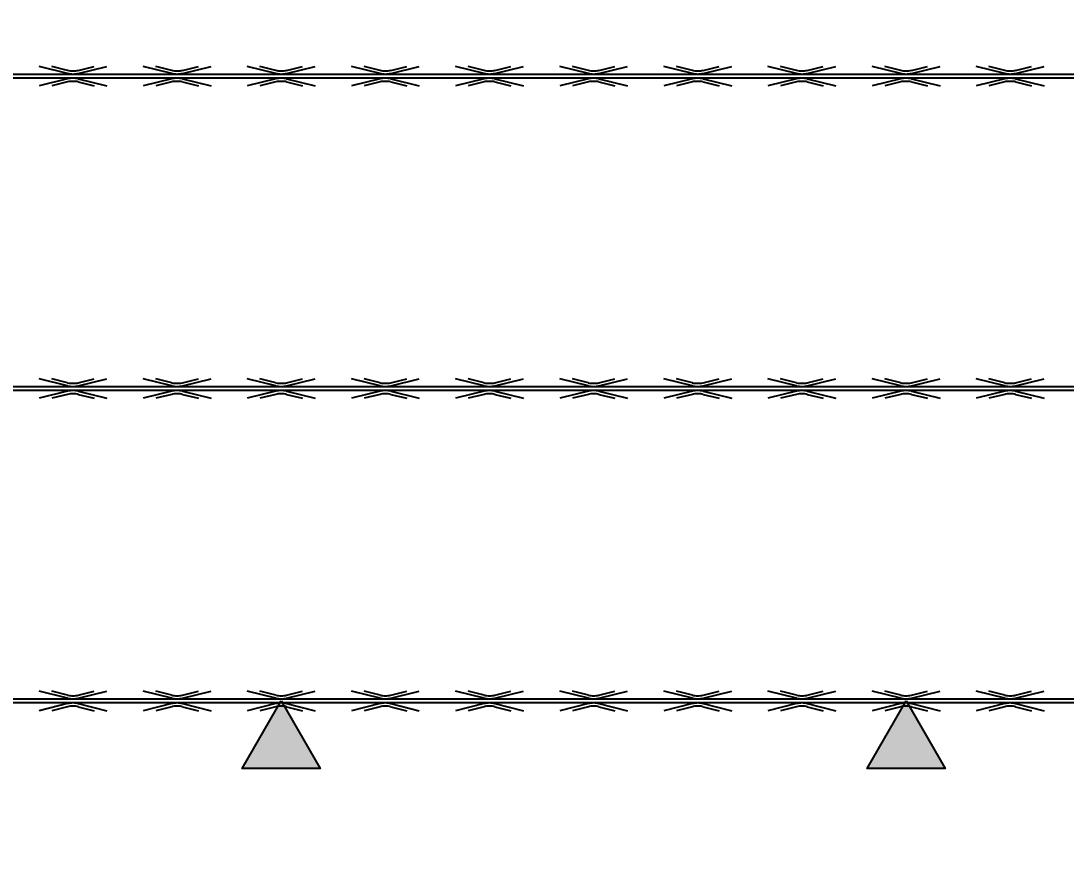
# Model space of a CAD drawing. Extents: x -524 to 129100, y -10500 to 1.
# Drawn here: x 4533 to 6540, y -3212 to -1606 of the extents above; entities that cross this region are included whole.
import ezdxf

# ---------------------------------------------------------------- set-up
doc = ezdxf.new("R2010")
doc.units = 0
doc.header["$LTSCALE"] = 250
doc.linetypes.add('BeePC_CENTER', pattern=[2, 1.25, -0.25, 0.25, -0.25])
doc.layers.get('0').update_dxf_attribs({"linetype": 'CONTINUOUS'})
doc.layers.get('Defpoints').update_dxf_attribs({"linetype": 'CONTINUOUS'})
doc.layers.add('BeePC-CCBZ', color=110, linetype='CONTINUOUS')
doc.layers.add('BeePC-GJ-Truss', color=185, linetype='CONTINUOUS')
doc.styles.add('BeePC_Dim', font='simfang.ttf', dxfattribs={"width": 0.7})
doc.dimstyles.new('BeePC_DIM_25_25', dxfattribs={"dimtxt": 75, "dimasz": 25, "dimexe": 25, "dimexo": 0, "dimgap": 25, "dimtad": 1, "dimdec": 0, "dimzin": 0, "dimdsep": 46, "dimtxsty": 'BeePC_Dim', "dimblk": 'ARCHTICK', "dimcen": 0, "dimdle": 25, "dimclrt": 7, "dimadec": 0, "dimazin": 0, "dimtfac": 1, "dimtdec": 0, "dimtix": 1, "dimtmove": 2, "dimatfit": 3, "dimfxl": 250, "dimfxlon": 1, "dimtfill": 1, "dimtolj": 1, "dimtzin": 0, "dimarcsym": 0})

# ---------------------------------------------------------------- blocks, each defined once
blk = doc.blocks.new('BeePC_HangPoint')
at = {"ltscale": 25}
h = blk.add_hatch(color=256, dxfattribs=at)
h.dxf.hatch_style = 1
h.paths.add_polyline_path([(0, 0), (-75, -129.9), (75, -129.9)])
blk.add_lwpolyline([(0, 0), (75, -129.9), (-75, -129.9)], close=True, dxfattribs=at)
blk = doc.blocks.new('_ArchTick')
at = {"color": 0, "linetype": 'ByBlock', "const_width": 0.5}
blk.add_lwpolyline([(-0.707, -0.707), (0.707, 0.707)], dxfattribs=at)
blk = doc.blocks.new('*D36')
at = {"layer": 'BeePC-CCBZ', "color": 0, "lineweight": -2, "transparency": 16777216}
for p, q in [((3832.6, -478.1), (3832.6, -253.1)), ((5032.6, -478.1), (5032.6, -253.1)), ((3807.6, -278.1), (5057.6, -278.1))]:
    blk.add_line(p, q, dxfattribs=at)
at = {"layer": 'Defpoints', "color": 0, "transparency": 16777216}
for p in [(5032.6, -278.1), (3832.6, -2912.1), (5032.6, -2912.1)]:
    blk.add_point(p, dxfattribs=at)
at = {"layer": 'BeePC-CCBZ', "color": 0, "lineweight": -2, "transparency": 16777216, "xscale": 25, "yscale": 25, "zscale": 25, "rotation": 180}
blk.add_blockref('_ArchTick', (3832.6, -278.1), dxfattribs=at)
at = {"layer": 'BeePC-CCBZ', "color": 0, "lineweight": -2, "transparency": 16777216, "xscale": 25, "yscale": 25, "zscale": 25}
blk.add_blockref('_ArchTick', (5032.6, -278.1), dxfattribs=at)
at = {"layer": 'BeePC-CCBZ', "color": 7, "linetype": 'BeePC_CENTER', "transparency": 16777216, "insert": (4432.6, -215.2), "char_height": 75, "attachment_point": 5, "style": 'BeePC_Dim', "bg_fill": 3, "box_fill_scale": 1.1, "bg_fill_color": 256, "bg_fill_true_color": 13158600, "bg_fill_transparency": 0}
blk.add_mtext('\\A1;1200', dxfattribs=at)
blk = doc.blocks.new('*D37')
at = {"layer": 'BeePC-CCBZ', "color": 0, "lineweight": -2, "transparency": 16777216}
for p, q in [((5032.6, -478.1), (5032.6, -253.1)), ((6232.6, -478.1), (6232.6, -253.1)), ((5007.6, -278.1), (6257.6, -278.1))]:
    blk.add_line(p, q, dxfattribs=at)
at = {"layer": 'Defpoints', "color": 0, "transparency": 16777216}
for p in [(6232.6, -278.1), (5032.6, -2912.1), (6232.6, -2912.1)]:
    blk.add_point(p, dxfattribs=at)
at = {"layer": 'BeePC-CCBZ', "color": 0, "lineweight": -2, "transparency": 16777216, "xscale": 25, "yscale": 25, "zscale": 25, "rotation": 180}
blk.add_blockref('_ArchTick', (5032.6, -278.1), dxfattribs=at)
at = {"layer": 'BeePC-CCBZ', "color": 0, "lineweight": -2, "transparency": 16777216, "xscale": 25, "yscale": 25, "zscale": 25}
blk.add_blockref('_ArchTick', (6232.6, -278.1), dxfattribs=at)
at = {"layer": 'BeePC-CCBZ', "color": 7, "linetype": 'BeePC_CENTER', "transparency": 16777216, "insert": (5632.6, -215.2), "char_height": 75, "attachment_point": 5, "style": 'BeePC_Dim', "bg_fill": 3, "box_fill_scale": 1.1, "bg_fill_color": 256, "bg_fill_true_color": 13158600, "bg_fill_transparency": 0}
blk.add_mtext('\\A1;1200', dxfattribs=at)
blk = doc.blocks.new('*D38')
at = {"layer": 'BeePC-CCBZ', "color": 0, "lineweight": -2, "transparency": 16777216}
for p, q in [((6232.6, -478.1), (6232.6, -253.1)), ((7792.8, -478.1), (7792.8, -253.1)), ((6207.6, -278.1), (7817.8, -278.1))]:
    blk.add_line(p, q, dxfattribs=at)
at = {"layer": 'Defpoints', "color": 0, "transparency": 16777216}
for p in [(7792.8, -278.1), (7792.8, -2012.1), (6232.6, -2912.1)]:
    blk.add_point(p, dxfattribs=at)
at = {"layer": 'BeePC-CCBZ', "color": 0, "lineweight": -2, "transparency": 16777216, "xscale": 25, "yscale": 25, "zscale": 25, "rotation": 180}
blk.add_blockref('_ArchTick', (6232.6, -278.1), dxfattribs=at)
at = {"layer": 'BeePC-CCBZ', "color": 0, "lineweight": -2, "transparency": 16777216, "xscale": 25, "yscale": 25, "zscale": 25}
blk.add_blockref('_ArchTick', (7792.8, -278.1), dxfattribs=at)
at = {"layer": 'BeePC-CCBZ', "color": 7, "linetype": 'BeePC_CENTER', "transparency": 16777216, "insert": (7012.7, -215.2), "char_height": 75, "attachment_point": 5, "style": 'BeePC_Dim', "bg_fill": 3, "box_fill_scale": 1.1, "bg_fill_color": 256, "bg_fill_true_color": 13158600, "bg_fill_transparency": 0}
blk.add_mtext('\\A1;1560', dxfattribs=at)
blk = doc.blocks.new('*D39')
at = {"layer": 'BeePC-CCBZ', "color": 0, "lineweight": -2, "transparency": 16777216}
for p, q in [((172.3, -3759.1), (172.3, -3984.1)), ((7792.8, -3759.1), (7792.8, -3984.1)), ((147.3, -3959.1), (7817.8, -3959.1))]:
    blk.add_line(p, q, dxfattribs=at)
at = {"layer": 'Defpoints', "color": 0, "transparency": 16777216}
for p in [(172.3, -2012.1), (7792.8, -2012.1), (7792.8, -3959.1)]:
    blk.add_point(p, dxfattribs=at)
at = {"layer": 'BeePC-CCBZ', "color": 0, "lineweight": -2, "transparency": 16777216, "xscale": 25, "yscale": 25, "zscale": 25, "rotation": 180}
blk.add_blockref('_ArchTick', (172.3, -3959.1), dxfattribs=at)
at = {"layer": 'BeePC-CCBZ', "color": 0, "lineweight": -2, "transparency": 16777216, "xscale": 25, "yscale": 25, "zscale": 25}
blk.add_blockref('_ArchTick', (7792.8, -3959.1), dxfattribs=at)
at = {"layer": 'BeePC-CCBZ', "color": 7, "linetype": 'BeePC_CENTER', "transparency": 16777216, "insert": (3982.6, -3896.2), "char_height": 75, "attachment_point": 5, "style": 'BeePC_Dim', "bg_fill": 3, "box_fill_scale": 1.1, "bg_fill_color": 256, "bg_fill_true_color": 13158600, "bg_fill_transparency": 0}
blk.add_mtext('\\A1;7621', dxfattribs=at)
blk = doc.blocks.new('*D44')
at = {"layer": 'BeePC-CCBZ', "color": 0, "lineweight": -2, "transparency": 16777216}
for p, q in [((8204.8, -1137.1), (8204.8, -3237.1)), ((8004.8, -1162.1), (8229.8, -1162.1)), ((8004.8, -3212.1), (8229.8, -3212.1))]:
    blk.add_line(p, q, dxfattribs=at)
at = {"layer": 'Defpoints', "color": 0, "transparency": 16777216}
for p in [(7982.3, -1162.1), (3982.6, -3212.1), (8204.8, -3212.1)]:
    blk.add_point(p, dxfattribs=at)
at = {"layer": 'BeePC-CCBZ', "color": 0, "lineweight": -2, "transparency": 16777216, "xscale": 25, "yscale": 25, "zscale": 25}
for p, rotation in [((8204.8, -1162.1), 90), ((8204.8, -3212.1), 270)]:
    blk.add_blockref('_ArchTick', p, dxfattribs=dict(at, rotation=rotation))
at = {"layer": 'BeePC-CCBZ', "color": 7, "linetype": 'BeePC_CENTER', "transparency": 16777216, "insert": (8141.9, -2187.1), "char_height": 75, "attachment_point": 5, "rotation": 90, "style": 'BeePC_Dim', "bg_fill": 3, "box_fill_scale": 1.1, "bg_fill_color": 256, "bg_fill_true_color": 13158600, "bg_fill_transparency": 0}
blk.add_mtext('\\A1;2050', dxfattribs=at)
blk = doc.blocks.new('*D46')
at = {"layer": 'BeePC-CCBZ', "color": 0, "lineweight": -2, "transparency": 16777216}
for p, q in [((8326.8, -1087.1), (8326.8, -2937.1)), ((8126.8, -1112.1), (8351.8, -1112.1)), ((8126.8, -2912.1), (8351.8, -2912.1))]:
    blk.add_line(p, q, dxfattribs=at)
at = {"layer": 'Defpoints', "color": 0, "transparency": 16777216}
for p in [(1632.6, -1112.1), (1632.6, -2912.1), (8326.8, -2912.1)]:
    blk.add_point(p, dxfattribs=at)
at = {"layer": 'BeePC-CCBZ', "color": 0, "lineweight": -2, "transparency": 16777216, "xscale": 25, "yscale": 25, "zscale": 25}
for p, rotation in [((8326.8, -1112.1), 90), ((8326.8, -2912.1), 270)]:
    blk.add_blockref('_ArchTick', p, dxfattribs=dict(at, rotation=rotation))
at = {"layer": 'BeePC-CCBZ', "color": 7, "linetype": 'BeePC_CENTER', "transparency": 16777216, "insert": (8263.9, -2012.1), "char_height": 75, "attachment_point": 5, "rotation": 90, "style": 'BeePC_Dim', "bg_fill": 3, "box_fill_scale": 1.1, "bg_fill_color": 256, "bg_fill_true_color": 13158600, "bg_fill_transparency": 0}
blk.add_mtext('\\A1;1800', dxfattribs=at)
blk = doc.blocks.new('*D47')
at = {"layer": 'BeePC-CCBZ', "color": 0, "lineweight": -2, "transparency": 16777216}
for p, q in [((8326.8, -2887.1), (8326.8, -3237.1)), ((8126.8, -2912.1), (8351.8, -2912.1)), ((8126.8, -3212.1), (8351.8, -3212.1))]:
    blk.add_line(p, q, dxfattribs=at)
at = {"layer": 'Defpoints', "color": 0, "transparency": 16777216}
for p in [(1632.6, -2912.1), (3982.6, -3212.1), (8326.8, -3212.1)]:
    blk.add_point(p, dxfattribs=at)
at = {"layer": 'BeePC-CCBZ', "color": 0, "lineweight": -2, "transparency": 16777216, "xscale": 25, "yscale": 25, "zscale": 25}
for p, rotation in [((8326.8, -2912.1), 90), ((8326.8, -3212.1), 270)]:
    blk.add_blockref('_ArchTick', p, dxfattribs=dict(at, rotation=rotation))
at = {"layer": 'BeePC-CCBZ', "color": 7, "linetype": 'BeePC_CENTER', "transparency": 16777216, "insert": (8263.9, -3062.1), "char_height": 75, "attachment_point": 5, "rotation": 90, "style": 'BeePC_Dim', "bg_fill": 3, "box_fill_scale": 1.1, "bg_fill_color": 256, "bg_fill_true_color": 13158600, "bg_fill_transparency": 0}
blk.add_mtext('\\A1;300', dxfattribs=at)

msp = doc.modelspace()

# ---------------------------------------------------------------- linework, layer by layer
at = {"layer": 'BeePC-GJ-Truss'}
for points in [[(232.6, -1708.1), (7732.6, -1708.1), (7732.6, -1716.1), (232.6, -1716.1), (232.6, -1708.1), (236, -1708), (239.2, -1707.6), (242.8, -1707), (297.8, -1693.4)], [(4622.4, -1707), (4567.4, -1693.4)], [(4622.4, -1701), (4591.7, -1693.4)], [(4642.8, -1707), (4697.8, -1693.4)], [(4642.8, -1701), (4673.5, -1693.4)], [(4822.4, -1707), (4767.4, -1693.4)], [(4822.4, -1701), (4791.7, -1693.4)], [(4842.8, -1707), (4897.8, -1693.4)], [(4842.8, -1701), (4873.5, -1693.4)], [(5022.4, -1707), (4967.4, -1693.4)], [(5022.4, -1701), (4991.7, -1693.4)], [(5042.8, -1707), (5097.8, -1693.4)], [(5042.8, -1701), (5073.5, -1693.4)], [(5222.4, -1707), (5167.4, -1693.4)], [(5222.4, -1701), (5191.7, -1693.4)], [(5242.8, -1707), (5297.8, -1693.4)], [(5242.8, -1701), (5273.5, -1693.4)], [(5422.4, -1707), (5367.4, -1693.4)], [(5422.4, -1701), (5391.7, -1693.4)], [(5442.8, -1707), (5497.8, -1693.4)], [(5442.8, -1701), (5473.5, -1693.4)], [(5622.4, -1707), (5567.4, -1693.4)], [(5622.4, -1701), (5591.7, -1693.4)], [(5642.8, -1707), (5697.8, -1693.4)], [(5642.8, -1701), (5673.5, -1693.4)], [(5822.4, -1707), (5767.4, -1693.4)], [(5822.4, -1701), (5791.7, -1693.4)], [(5842.8, -1707), (5897.8, -1693.4)], [(5842.8, -1701), (5873.5, -1693.4)], [(6022.4, -1707), (5967.4, -1693.4)], [(6022.4, -1701), (5991.7, -1693.4)], [(6042.8, -1707), (6097.8, -1693.4)], [(6042.8, -1701), (6073.5, -1693.4)], [(6222.4, -1707), (6167.4, -1693.4)], [(6222.4, -1701), (6191.7, -1693.4)], [(6242.8, -1707), (6297.8, -1693.4)], [(6242.8, -1701), (6273.5, -1693.4)], [(6422.4, -1707), (6367.4, -1693.4)], [(6422.4, -1701), (6391.7, -1693.4)], [(6442.8, -1707), (6497.8, -1693.4)], [(6442.8, -1701), (6473.5, -1693.4)], [(4622.4, -1717.3), (4567.4, -1730.9)], [(4622.4, -1723.3), (4591.7, -1730.9)], [(4642.8, -1717.3), (4697.8, -1730.9)], [(4642.8, -1723.3), (4673.5, -1730.9)], [(4822.4, -1717.3), (4767.4, -1730.9)], [(4822.4, -1723.3), (4791.7, -1730.9)], [(4842.8, -1717.3), (4897.8, -1730.9)], [(4842.8, -1723.3), (4873.5, -1730.9)], [(5022.4, -1717.3), (4967.4, -1730.9)], [(5022.4, -1723.3), (4991.7, -1730.9)], [(5042.8, -1717.3), (5097.8, -1730.9)], [(5042.8, -1723.3), (5073.5, -1730.9)], [(5222.4, -1717.3), (5167.4, -1730.9)], [(5222.4, -1723.3), (5191.7, -1730.9)], [(5242.8, -1717.3), (5297.8, -1730.9)], [(5242.8, -1723.3), (5273.5, -1730.9)], [(5422.4, -1717.3), (5367.4, -1730.9)], [(5422.4, -1723.3), (5391.7, -1730.9)], [(5442.8, -1717.3), (5497.8, -1730.9)], [(5442.8, -1723.3), (5473.5, -1730.9)], [(5622.4, -1717.3), (5567.4, -1730.9)], [(5622.4, -1723.3), (5591.7, -1730.9)], [(5642.8, -1717.3), (5697.8, -1730.9)], [(5642.8, -1723.3), (5673.5, -1730.9)], [(5822.4, -1717.3), (5767.4, -1730.9)], [(5822.4, -1723.3), (5791.7, -1730.9)], [(5842.8, -1717.3), (5897.8, -1730.9)], [(5842.8, -1723.3), (5873.5, -1730.9)], [(6022.4, -1717.3), (5967.4, -1730.9)], [(6022.4, -1723.3), (5991.7, -1730.9)], [(6042.8, -1717.3), (6097.8, -1730.9)], [(6042.8, -1723.3), (6073.5, -1730.9)], [(6222.4, -1717.3), (6167.4, -1730.9)], [(6222.4, -1723.3), (6191.7, -1730.9)], [(6242.8, -1717.3), (6297.8, -1730.9)], [(6242.8, -1723.3), (6273.5, -1730.9)], [(6422.4, -1717.3), (6367.4, -1730.9)], [(6422.4, -1723.3), (6391.7, -1730.9)], [(6442.8, -1717.3), (6497.8, -1730.9)], [(6442.8, -1723.3), (6473.5, -1730.9)], [(232.6, -2308.1), (7732.6, -2308.1), (7732.6, -2316.1), (232.6, -2316.1), (232.6, -2308.1), (236, -2308), (239.2, -2307.6), (242.8, -2307), (297.8, -2293.4)], [(4622.4, -2307), (4567.4, -2293.4)], [(4622.4, -2301), (4591.7, -2293.4)], [(4642.8, -2307), (4697.8, -2293.4)], [(4642.8, -2301), (4673.5, -2293.4)], [(4822.4, -2307), (4767.4, -2293.4)], [(4822.4, -2301), (4791.7, -2293.4)], [(4842.8, -2307), (4897.8, -2293.4)], [(4842.8, -2301), (4873.5, -2293.4)], [(5022.4, -2307), (4967.4, -2293.4)], [(5022.4, -2301), (4991.7, -2293.4)], [(5042.8, -2307), (5097.8, -2293.4)], [(5042.8, -2301), (5073.5, -2293.4)], [(5222.4, -2307), (5167.4, -2293.4)], [(5222.4, -2301), (5191.7, -2293.4)], [(5242.8, -2307), (5297.8, -2293.4)], [(5242.8, -2301), (5273.5, -2293.4)], [(5422.4, -2307), (5367.4, -2293.4)], [(5422.4, -2301), (5391.7, -2293.4)], [(5442.8, -2307), (5497.8, -2293.4)], [(5442.8, -2301), (5473.5, -2293.4)], [(5622.4, -2307), (5567.4, -2293.4)], [(5622.4, -2301), (5591.7, -2293.4)], [(5642.8, -2307), (5697.8, -2293.4)], [(5642.8, -2301), (5673.5, -2293.4)], [(5822.4, -2307), (5767.4, -2293.4)], [(5822.4, -2301), (5791.7, -2293.4)], [(5842.8, -2307), (5897.8, -2293.4)], [(5842.8, -2301), (5873.5, -2293.4)], [(6022.4, -2307), (5967.4, -2293.4)], [(6022.4, -2301), (5991.7, -2293.4)], [(6042.8, -2307), (6097.8, -2293.4)], [(6042.8, -2301), (6073.5, -2293.4)], [(6222.4, -2307), (6167.4, -2293.4)], [(6222.4, -2301), (6191.7, -2293.4)], [(6242.8, -2307), (6297.8, -2293.4)], [(6242.8, -2301), (6273.5, -2293.4)], [(6422.4, -2307), (6367.4, -2293.4)], [(6422.4, -2301), (6391.7, -2293.4)], [(6442.8, -2307), (6497.8, -2293.4)], [(6442.8, -2301), (6473.5, -2293.4)], [(4622.4, -2317.3), (4567.4, -2330.9)], [(4622.4, -2323.3), (4591.7, -2330.9)], [(4642.8, -2317.3), (4697.8, -2330.9)], [(4642.8, -2323.3), (4673.5, -2330.9)], [(4822.4, -2317.3), (4767.4, -2330.9)], [(4822.4, -2323.3), (4791.7, -2330.9)], [(4842.8, -2317.3), (4897.8, -2330.9)], [(4842.8, -2323.3), (4873.5, -2330.9)], [(5022.4, -2317.3), (4967.4, -2330.9)], [(5022.4, -2323.3), (4991.7, -2330.9)], [(5042.8, -2317.3), (5097.8, -2330.9)], [(5042.8, -2323.3), (5073.5, -2330.9)], [(5222.4, -2317.3), (5167.4, -2330.9)], [(5222.4, -2323.3), (5191.7, -2330.9)], [(5242.8, -2317.3), (5297.8, -2330.9)], [(5242.8, -2323.3), (5273.5, -2330.9)], [(5422.4, -2317.3), (5367.4, -2330.9)], [(5422.4, -2323.3), (5391.7, -2330.9)], [(5442.8, -2317.3), (5497.8, -2330.9)], [(5442.8, -2323.3), (5473.5, -2330.9)], [(5622.4, -2317.3), (5567.4, -2330.9)], [(5622.4, -2323.3), (5591.7, -2330.9)], [(5642.8, -2317.3), (5697.8, -2330.9)], [(5642.8, -2323.3), (5673.5, -2330.9)], [(5822.4, -2317.3), (5767.4, -2330.9)], [(5822.4, -2323.3), (5791.7, -2330.9)], [(5842.8, -2317.3), (5897.8, -2330.9)], [(5842.8, -2323.3), (5873.5, -2330.9)], [(6022.4, -2317.3), (5967.4, -2330.9)], [(6022.4, -2323.3), (5991.7, -2330.9)], [(6042.8, -2317.3), (6097.8, -2330.9)], [(6042.8, -2323.3), (6073.5, -2330.9)], [(6222.4, -2317.3), (6167.4, -2330.9)], [(6222.4, -2323.3), (6191.7, -2330.9)], [(6242.8, -2317.3), (6297.8, -2330.9)], [(6242.8, -2323.3), (6273.5, -2330.9)], [(6422.4, -2317.3), (6367.4, -2330.9)], [(6422.4, -2323.3), (6391.7, -2330.9)], [(6442.8, -2317.3), (6497.8, -2330.9)], [(6442.8, -2323.3), (6473.5, -2330.9)], [(232.6, -2908.1), (7732.6, -2908.1), (7732.6, -2916.1), (232.6, -2916.1), (232.6, -2908.1), (236, -2908), (239.2, -2907.6), (242.8, -2907), (297.8, -2893.4)], [(4622.4, -2907), (4567.4, -2893.4)], [(4622.4, -2901), (4591.7, -2893.4)], [(4642.8, -2907), (4697.8, -2893.4)], [(4642.8, -2901), (4673.5, -2893.4)], [(4822.4, -2907), (4767.4, -2893.4)], [(4822.4, -2901), (4791.7, -2893.4)], [(4842.8, -2907), (4897.8, -2893.4)], [(4842.8, -2901), (4873.5, -2893.4)], [(5022.4, -2907), (4967.4, -2893.4)], [(5022.4, -2901), (4991.7, -2893.4)], [(5042.8, -2907), (5097.8, -2893.4)], [(5042.8, -2901), (5073.5, -2893.4)], [(5222.4, -2907), (5167.4, -2893.4)], [(5222.4, -2901), (5191.7, -2893.4)], [(5242.8, -2907), (5297.8, -2893.4)], [(5242.8, -2901), (5273.5, -2893.4)], [(5422.4, -2907), (5367.4, -2893.4)], [(5422.4, -2901), (5391.7, -2893.4)], [(5442.8, -2907), (5497.8, -2893.4)], [(5442.8, -2901), (5473.5, -2893.4)], [(5622.4, -2907), (5567.4, -2893.4)], [(5622.4, -2901), (5591.7, -2893.4)], [(5642.8, -2907), (5697.8, -2893.4)], [(5642.8, -2901), (5673.5, -2893.4)], [(5822.4, -2907), (5767.4, -2893.4)], [(5822.4, -2901), (5791.7, -2893.4)], [(5842.8, -2907), (5897.8, -2893.4)], [(5842.8, -2901), (5873.5, -2893.4)], [(6022.4, -2907), (5967.4, -2893.4)], [(6022.4, -2901), (5991.7, -2893.4)], [(6042.8, -2907), (6097.8, -2893.4)], [(6042.8, -2901), (6073.5, -2893.4)], [(6222.4, -2907), (6167.4, -2893.4)], [(6222.4, -2901), (6191.7, -2893.4)], [(6242.8, -2907), (6297.8, -2893.4)], [(6242.8, -2901), (6273.5, -2893.4)], [(6422.4, -2907), (6367.4, -2893.4)], [(6422.4, -2901), (6391.7, -2893.4)], [(6442.8, -2907), (6497.8, -2893.4)], [(6442.8, -2901), (6473.5, -2893.4)], [(4622.4, -2917.3), (4567.4, -2930.9)], [(4622.4, -2923.3), (4591.7, -2930.9)], [(4642.8, -2917.3), (4697.8, -2930.9)], [(4642.8, -2923.3), (4673.5, -2930.9)], [(4822.4, -2917.3), (4767.4, -2930.9)], [(4822.4, -2923.3), (4791.7, -2930.9)], [(4842.8, -2917.3), (4897.8, -2930.9)], [(4842.8, -2923.3), (4873.5, -2930.9)], [(5022.4, -2917.3), (4967.4, -2930.9)], [(5022.4, -2923.3), (4991.7, -2930.9)], [(5042.8, -2917.3), (5097.8, -2930.9)], [(5042.8, -2923.3), (5073.5, -2930.9)], [(5222.4, -2917.3), (5167.4, -2930.9)], [(5222.4, -2923.3), (5191.7, -2930.9)], [(5242.8, -2917.3), (5297.8, -2930.9)], [(5242.8, -2923.3), (5273.5, -2930.9)], [(5422.4, -2917.3), (5367.4, -2930.9)], [(5422.4, -2923.3), (5391.7, -2930.9)], [(5442.8, -2917.3), (5497.8, -2930.9)], [(5442.8, -2923.3), (5473.5, -2930.9)], [(5622.4, -2917.3), (5567.4, -2930.9)], [(5622.4, -2923.3), (5591.7, -2930.9)], [(5642.8, -2917.3), (5697.8, -2930.9)], [(5642.8, -2923.3), (5673.5, -2930.9)], [(5822.4, -2917.3), (5767.4, -2930.9)], [(5822.4, -2923.3), (5791.7, -2930.9)], [(5842.8, -2917.3), (5897.8, -2930.9)], [(5842.8, -2923.3), (5873.5, -2930.9)], [(6022.4, -2917.3), (5967.4, -2930.9)], [(6022.4, -2923.3), (5991.7, -2930.9)], [(6042.8, -2917.3), (6097.8, -2930.9)], [(6042.8, -2923.3), (6073.5, -2930.9)], [(6222.4, -2917.3), (6167.4, -2930.9)], [(6222.4, -2923.3), (6191.7, -2930.9)], [(6242.8, -2917.3), (6297.8, -2930.9)], [(6242.8, -2923.3), (6273.5, -2930.9)], [(6422.4, -2917.3), (6367.4, -2930.9)], [(6422.4, -2923.3), (6391.7, -2930.9)], [(6442.8, -2917.3), (6497.8, -2930.9)], [(6442.8, -2923.3), (6473.5, -2930.9)]]:
    msp.add_lwpolyline(points, dxfattribs=at)
for centre, major_axis, start_param, end_param in [((4631.4, -1698.7), (12, 0), 3.861169, 4.813041), ((4633.8, -1698.7), (12, 0), 4.611737, 5.563609), ((4831.4, -1698.7), (12, 0), 3.861169, 4.813041), ((4833.8, -1698.7), (12, 0), 4.611737, 5.563609), ((5031.4, -1698.7), (12, 0), 3.861169, 4.813041), ((5033.8, -1698.7), (12, 0), 4.611737, 5.563609), ((5231.4, -1698.7), (12, 0), 3.861169, 4.813041), ((5233.8, -1698.7), (12, 0), 4.611737, 5.563609), ((5431.4, -1698.7), (12, 0), 3.861169, 4.813041), ((5433.8, -1698.7), (12, 0), 4.611737, 5.563609), ((5631.4, -1698.7), (12, 0), 3.861169, 4.813041), ((5633.8, -1698.7), (12, 0), 4.611737, 5.563609), ((5831.4, -1698.7), (12, 0), 3.861169, 4.813041), ((5833.8, -1698.7), (12, 0), 4.611737, 5.563609), ((6031.4, -1698.7), (12, 0), 3.861169, 4.813041), ((6033.8, -1698.7), (12, 0), 4.611737, 5.563609), ((6231.4, -1698.7), (12, 0), 3.861169, 4.813041), ((6233.8, -1698.7), (12, 0), 4.611737, 5.563609), ((6431.4, -1698.7), (12, 0), 3.861169, 4.813041), ((6433.8, -1698.7), (12, 0), 4.611737, 5.563609), ((4633.8, -1702.9), (18, 0), 4.026697, 4.647513), ((4633.8, -1721.3), (18, 0), 1.635672, 2.256488), ((4631.4, -1725.6), (12, 0), 1.470144, 2.422017), ((4631.4, -1702.9), (18, 0), 4.777265, 5.398081), ((4631.4, -1721.3), (18, 0), 0.885104, 1.50592), ((4633.8, -1725.6), (12, 0), 0.719576, 1.671449), ((4833.8, -1702.9), (18, 0), 4.026697, 4.647513), ((4833.8, -1721.3), (18, 0), 1.635672, 2.256488), ((4831.4, -1725.6), (12, 0), 1.470144, 2.422017), ((4831.4, -1702.9), (18, 0), 4.777265, 5.398081), ((4831.4, -1721.3), (18, 0), 0.885104, 1.50592), ((4833.8, -1725.6), (12, 0), 0.719576, 1.671449), ((5033.8, -1702.9), (18, 0), 4.026697, 4.647513), ((5033.8, -1721.3), (18, 0), 1.635672, 2.256488), ((5031.4, -1725.6), (12, 0), 1.470144, 2.422017), ((5031.4, -1702.9), (18, 0), 4.777265, 5.398081), ((5031.4, -1721.3), (18, 0), 0.885104, 1.50592), ((5033.8, -1725.6), (12, 0), 0.719576, 1.671449), ((5233.8, -1702.9), (18, 0), 4.026697, 4.647513), ((5233.8, -1721.3), (18, 0), 1.635672, 2.256488), ((5231.4, -1725.6), (12, 0), 1.470144, 2.422017), ((5231.4, -1702.9), (18, 0), 4.777265, 5.398081), ((5231.4, -1721.3), (18, 0), 0.885104, 1.50592), ((5233.8, -1725.6), (12, 0), 0.719576, 1.671449), ((5433.8, -1702.9), (18, 0), 4.026697, 4.647513), ((5433.8, -1721.3), (18, 0), 1.635672, 2.256488), ((5431.4, -1725.6), (12, 0), 1.470144, 2.422017), ((5431.4, -1702.9), (18, 0), 4.777265, 5.398081), ((5431.4, -1721.3), (18, 0), 0.885104, 1.50592), ((5433.8, -1725.6), (12, 0), 0.719576, 1.671449), ((5633.8, -1702.9), (18, 0), 4.026697, 4.647513), ((5633.8, -1721.3), (18, 0), 1.635672, 2.256488), ((5631.4, -1725.6), (12, 0), 1.470144, 2.422017), ((5631.4, -1702.9), (18, 0), 4.777265, 5.398081), ((5631.4, -1721.3), (18, 0), 0.885104, 1.50592), ((5633.8, -1725.6), (12, 0), 0.719576, 1.671449), ((5833.8, -1702.9), (18, 0), 4.026697, 4.647513), ((5833.8, -1721.3), (18, 0), 1.635672, 2.256488), ((5831.4, -1725.6), (12, 0), 1.470144, 2.422017), ((5831.4, -1702.9), (18, 0), 4.777265, 5.398081), ((5831.4, -1721.3), (18, 0), 0.885104, 1.50592), ((5833.8, -1725.6), (12, 0), 0.719576, 1.671449), ((6033.8, -1702.9), (18, 0), 4.026697, 4.647513), ((6033.8, -1721.3), (18, 0), 1.635672, 2.256488), ((6031.4, -1725.6), (12, 0), 1.470144, 2.422017), ((6031.4, -1702.9), (18, 0), 4.777265, 5.398081), ((6031.4, -1721.3), (18, 0), 0.885104, 1.50592), ((6033.8, -1725.6), (12, 0), 0.719576, 1.671449), ((6233.8, -1702.9), (18, 0), 4.026697, 4.647513), ((6233.8, -1721.3), (18, 0), 1.635672, 2.256488), ((6231.4, -1725.6), (12, 0), 1.470144, 2.422017), ((6231.4, -1702.9), (18, 0), 4.777265, 5.398081), ((6231.4, -1721.3), (18, 0), 0.885104, 1.50592), ((6233.8, -1725.6), (12, 0), 0.719576, 1.671449), ((6433.8, -1702.9), (18, 0), 4.026697, 4.647513), ((6433.8, -1721.3), (18, 0), 1.635672, 2.256488), ((6431.4, -1725.6), (12, 0), 1.470144, 2.422017), ((6431.4, -1702.9), (18, 0), 4.777265, 5.398081), ((6431.4, -1721.3), (18, 0), 0.885104, 1.50592), ((6433.8, -1725.6), (12, 0), 0.719576, 1.671449), ((4631.4, -2298.7), (12, 0), 3.861169, 4.813041), ((4633.8, -2302.9), (18, 0), 4.026697, 4.647513), ((4633.8, -2298.7), (12, 0), 4.611737, 5.563609), ((4631.4, -2302.9), (18, 0), 4.777265, 5.398081), ((4831.4, -2298.7), (12, 0), 3.861169, 4.813041), ((4833.8, -2302.9), (18, 0), 4.026697, 4.647513), ((4833.8, -2298.7), (12, 0), 4.611737, 5.563609), ((4831.4, -2302.9), (18, 0), 4.777265, 5.398081), ((5031.4, -2298.7), (12, 0), 3.861169, 4.813041), ((5033.8, -2302.9), (18, 0), 4.026697, 4.647513), ((5033.8, -2298.7), (12, 0), 4.611737, 5.563609), ((5031.4, -2302.9), (18, 0), 4.777265, 5.398081), ((5231.4, -2298.7), (12, 0), 3.861169, 4.813041), ((5233.8, -2302.9), (18, 0), 4.026697, 4.647513), ((5233.8, -2298.7), (12, 0), 4.611737, 5.563609), ((5231.4, -2302.9), (18, 0), 4.777265, 5.398081), ((5431.4, -2298.7), (12, 0), 3.861169, 4.813041), ((5433.8, -2302.9), (18, 0), 4.026697, 4.647513), ((5433.8, -2298.7), (12, 0), 4.611737, 5.563609), ((5431.4, -2302.9), (18, 0), 4.777265, 5.398081), ((5631.4, -2298.7), (12, 0), 3.861169, 4.813041), ((5633.8, -2302.9), (18, 0), 4.026697, 4.647513), ((5633.8, -2298.7), (12, 0), 4.611737, 5.563609), ((5631.4, -2302.9), (18, 0), 4.777265, 5.398081), ((5831.4, -2298.7), (12, 0), 3.861169, 4.813041), ((5833.8, -2302.9), (18, 0), 4.026697, 4.647513), ((5833.8, -2298.7), (12, 0), 4.611737, 5.563609), ((5831.4, -2302.9), (18, 0), 4.777265, 5.398081), ((6031.4, -2298.7), (12, 0), 3.861169, 4.813041), ((6033.8, -2302.9), (18, 0), 4.026697, 4.647513), ((6033.8, -2298.7), (12, 0), 4.611737, 5.563609), ((6031.4, -2302.9), (18, 0), 4.777265, 5.398081), ((6231.4, -2298.7), (12, 0), 3.861169, 4.813041), ((6233.8, -2302.9), (18, 0), 4.026697, 4.647513), ((6233.8, -2298.7), (12, 0), 4.611737, 5.563609), ((6231.4, -2302.9), (18, 0), 4.777265, 5.398081), ((6431.4, -2298.7), (12, 0), 3.861169, 4.813041), ((6433.8, -2302.9), (18, 0), 4.026697, 4.647513), ((6433.8, -2298.7), (12, 0), 4.611737, 5.563609), ((6431.4, -2302.9), (18, 0), 4.777265, 5.398081), ((4633.8, -2321.3), (18, 0), 1.635672, 2.256488), ((4631.4, -2325.6), (12, 0), 1.470144, 2.422017), ((4631.4, -2321.3), (18, 0), 0.885104, 1.50592), ((4633.8, -2325.6), (12, 0), 0.719576, 1.671449), ((4833.8, -2321.3), (18, 0), 1.635672, 2.256488), ((4831.4, -2325.6), (12, 0), 1.470144, 2.422017), ((4831.4, -2321.3), (18, 0), 0.885104, 1.50592), ((4833.8, -2325.6), (12, 0), 0.719576, 1.671449), ((5033.8, -2321.3), (18, 0), 1.635672, 2.256488), ((5031.4, -2325.6), (12, 0), 1.470144, 2.422017), ((5031.4, -2321.3), (18, 0), 0.885104, 1.50592), ((5033.8, -2325.6), (12, 0), 0.719576, 1.671449), ((5233.8, -2321.3), (18, 0), 1.635672, 2.256488), ((5231.4, -2325.6), (12, 0), 1.470144, 2.422017), ((5231.4, -2321.3), (18, 0), 0.885104, 1.50592), ((5233.8, -2325.6), (12, 0), 0.719576, 1.671449), ((5433.8, -2321.3), (18, 0), 1.635672, 2.256488), ((5431.4, -2325.6), (12, 0), 1.470144, 2.422017), ((5431.4, -2321.3), (18, 0), 0.885104, 1.50592), ((5433.8, -2325.6), (12, 0), 0.719576, 1.671449), ((5633.8, -2321.3), (18, 0), 1.635672, 2.256488), ((5631.4, -2325.6), (12, 0), 1.470144, 2.422017), ((5631.4, -2321.3), (18, 0), 0.885104, 1.50592), ((5633.8, -2325.6), (12, 0), 0.719576, 1.671449), ((5833.8, -2321.3), (18, 0), 1.635672, 2.256488), ((5831.4, -2325.6), (12, 0), 1.470144, 2.422017), ((5831.4, -2321.3), (18, 0), 0.885104, 1.50592), ((5833.8, -2325.6), (12, 0), 0.719576, 1.671449), ((6033.8, -2321.3), (18, 0), 1.635672, 2.256488), ((6031.4, -2325.6), (12, 0), 1.470144, 2.422017), ((6031.4, -2321.3), (18, 0), 0.885104, 1.50592), ((6033.8, -2325.6), (12, 0), 0.719576, 1.671449), ((6233.8, -2321.3), (18, 0), 1.635672, 2.256488), ((6231.4, -2325.6), (12, 0), 1.470144, 2.422017), ((6231.4, -2321.3), (18, 0), 0.885104, 1.50592), ((6233.8, -2325.6), (12, 0), 0.719576, 1.671449), ((6433.8, -2321.3), (18, 0), 1.635672, 2.256488), ((6431.4, -2325.6), (12, 0), 1.470144, 2.422017), ((6431.4, -2321.3), (18, 0), 0.885104, 1.50592), ((6433.8, -2325.6), (12, 0), 0.719576, 1.671449), ((4631.4, -2898.7), (12, 0), 3.861169, 4.813041), ((4633.8, -2902.9), (18, 0), 4.026697, 4.647513), ((4633.8, -2898.7), (12, 0), 4.611737, 5.563609), ((4631.4, -2902.9), (18, 0), 4.777265, 5.398081), ((4831.4, -2898.7), (12, 0), 3.861169, 4.813041), ((4833.8, -2902.9), (18, 0), 4.026697, 4.647513), ((4833.8, -2898.7), (12, 0), 4.611737, 5.563609), ((4831.4, -2902.9), (18, 0), 4.777265, 5.398081), ((5031.4, -2898.7), (12, 0), 3.861169, 4.813041), ((5033.8, -2902.9), (18, 0), 4.026697, 4.647513), ((5033.8, -2898.7), (12, 0), 4.611737, 5.563609), ((5031.4, -2902.9), (18, 0), 4.777265, 5.398081), ((5231.4, -2898.7), (12, 0), 3.861169, 4.813041), ((5233.8, -2902.9), (18, 0), 4.026697, 4.647513), ((5233.8, -2898.7), (12, 0), 4.611737, 5.563609), ((5231.4, -2902.9), (18, 0), 4.777265, 5.398081), ((5431.4, -2898.7), (12, 0), 3.861169, 4.813041), ((5433.8, -2902.9), (18, 0), 4.026697, 4.647513), ((5433.8, -2898.7), (12, 0), 4.611737, 5.563609), ((5431.4, -2902.9), (18, 0), 4.777265, 5.398081), ((5631.4, -2898.7), (12, 0), 3.861169, 4.813041), ((5633.8, -2902.9), (18, 0), 4.026697, 4.647513), ((5633.8, -2898.7), (12, 0), 4.611737, 5.563609), ((5631.4, -2902.9), (18, 0), 4.777265, 5.398081), ((5831.4, -2898.7), (12, 0), 3.861169, 4.813041), ((5833.8, -2902.9), (18, 0), 4.026697, 4.647513), ((5833.8, -2898.7), (12, 0), 4.611737, 5.563609), ((5831.4, -2902.9), (18, 0), 4.777265, 5.398081), ((6031.4, -2898.7), (12, 0), 3.861169, 4.813041), ((6033.8, -2902.9), (18, 0), 4.026697, 4.647513), ((6033.8, -2898.7), (12, 0), 4.611737, 5.563609), ((6031.4, -2902.9), (18, 0), 4.777265, 5.398081), ((6231.4, -2898.7), (12, 0), 3.861169, 4.813041), ((6233.8, -2902.9), (18, 0), 4.026697, 4.647513), ((6233.8, -2898.7), (12, 0), 4.611737, 5.563609), ((6231.4, -2902.9), (18, 0), 4.777265, 5.398081), ((6431.4, -2898.7), (12, 0), 3.861169, 4.813041), ((6433.8, -2902.9), (18, 0), 4.026697, 4.647513), ((6433.8, -2898.7), (12, 0), 4.611737, 5.563609), ((6431.4, -2902.9), (18, 0), 4.777265, 5.398081), ((4633.8, -2921.3), (18, 0), 1.635672, 2.256488), ((4631.4, -2925.6), (12, 0), 1.470144, 2.422017), ((4631.4, -2921.3), (18, 0), 0.885104, 1.50592), ((4633.8, -2925.6), (12, 0), 0.719576, 1.671449), ((4833.8, -2921.3), (18, 0), 1.635672, 2.256488), ((4831.4, -2925.6), (12, 0), 1.470144, 2.422017), ((4831.4, -2921.3), (18, 0), 0.885104, 1.50592), ((4833.8, -2925.6), (12, 0), 0.719576, 1.671449), ((5033.8, -2921.3), (18, 0), 1.635672, 2.256488), ((5031.4, -2925.6), (12, 0), 1.470144, 2.422017), ((5031.4, -2921.3), (18, 0), 0.885104, 1.50592), ((5033.8, -2925.6), (12, 0), 0.719576, 1.671449), ((5233.8, -2921.3), (18, 0), 1.635672, 2.256488), ((5231.4, -2925.6), (12, 0), 1.470144, 2.422017), ((5231.4, -2921.3), (18, 0), 0.885104, 1.50592), ((5233.8, -2925.6), (12, 0), 0.719576, 1.671449), ((5433.8, -2921.3), (18, 0), 1.635672, 2.256488), ((5431.4, -2925.6), (12, 0), 1.470144, 2.422017), ((5431.4, -2921.3), (18, 0), 0.885104, 1.50592), ((5433.8, -2925.6), (12, 0), 0.719576, 1.671449), ((5633.8, -2921.3), (18, 0), 1.635672, 2.256488), ((5631.4, -2925.6), (12, 0), 1.470144, 2.422017), ((5631.4, -2921.3), (18, 0), 0.885104, 1.50592), ((5633.8, -2925.6), (12, 0), 0.719576, 1.671449), ((5833.8, -2921.3), (18, 0), 1.635672, 2.256488), ((5831.4, -2925.6), (12, 0), 1.470144, 2.422017), ((5831.4, -2921.3), (18, 0), 0.885104, 1.50592), ((5833.8, -2925.6), (12, 0), 0.719576, 1.671449), ((6033.8, -2921.3), (18, 0), 1.635672, 2.256488), ((6031.4, -2925.6), (12, 0), 1.470144, 2.422017), ((6031.4, -2921.3), (18, 0), 0.885104, 1.50592), ((6033.8, -2925.6), (12, 0), 0.719576, 1.671449), ((6233.8, -2921.3), (18, 0), 1.635672, 2.256488), ((6231.4, -2925.6), (12, 0), 1.470144, 2.422017), ((6231.4, -2921.3), (18, 0), 0.885104, 1.50592), ((6233.8, -2925.6), (12, 0), 0.719576, 1.671449), ((6433.8, -2921.3), (18, 0), 1.635672, 2.256488), ((6431.4, -2925.6), (12, 0), 1.470144, 2.422017), ((6431.4, -2921.3), (18, 0), 0.885104, 1.50592), ((6433.8, -2925.6), (12, 0), 0.719576, 1.671449)]:
    msp.add_ellipse(centre, major_axis=major_axis, ratio=0.288551, start_param=start_param, end_param=end_param, dxfattribs=at)

# ---------------------------------------------------------------- block references
for p in [(5032.6, -2912.1), (6232.6, -2912.1)]:
    msp.add_blockref('BeePC_HangPoint', p)

# ---------------------------------------------------------------- next in the draw order: dimensions: what is measured, and where the dimension line sits
at = {"layer": 'BeePC-CCBZ'}
dim = msp.add_linear_dim(base=(5032.6, -278.1), p1=(3832.6, -2912.1), p2=(5032.6, -2912.1), angle=0, dimstyle='BeePC_DIM_25_25', override={"dimfxl": 200}, dxfattribs=at)
dim.commit()
dim.dimension.update_dxf_attribs({"geometry": '*D36', "text_midpoint": (4432.6, -215.2)})

# ---------------------------------------------------------------- next in the draw order: dimensions: what is measured, and where the dimension line sits
dim = msp.add_linear_dim(base=(6232.6, -278.1), p1=(5032.6, -2912.1), p2=(6232.6, -2912.1), angle=0, dimstyle='BeePC_DIM_25_25', override={"dimfxl": 200}, dxfattribs=at)
dim.commit()
dim.dimension.update_dxf_attribs({"geometry": '*D37', "text_midpoint": (5632.6, -215.2)})

# ---------------------------------------------------------------- next in the draw order: dimensions: what is measured, and where the dimension line sits
dim = msp.add_linear_dim(base=(7792.8, -278.1), p1=(6232.6, -2912.1), p2=(7792.8, -2012.1), angle=0, dimstyle='BeePC_DIM_25_25', override={"dimfxl": 200}, dxfattribs=at)
dim.commit()
dim.dimension.update_dxf_attribs({"geometry": '*D38', "text_midpoint": (7012.7, -215.2)})

# ---------------------------------------------------------------- next in the draw order: dimensions: what is measured, and where the dimension line sits
dim = msp.add_linear_dim(base=(7792.8486193, -3959.1183432), p1=(172.3486193, -2012.1183432), p2=(7792.8486193, -2012.1183432), angle=0, dimstyle='BeePC_DIM_25_25', override={"dimfxl": 200}, dxfattribs=at)
dim.commit()
dim.dimension.update_dxf_attribs({"geometry": '*D39', "text_midpoint": (3982.5986193, -3896.2054303)})

# ---------------------------------------------------------------- next in the draw order: dimensions: what is measured, and where the dimension line sits
dim = msp.add_linear_dim(base=(8204.8, -3212.1), p1=(7982.3, -1162.1), p2=(3982.6, -3212.1), angle=90, dimstyle='BeePC_DIM_25_25', override={"dimfxl": 200}, dxfattribs=at)
dim.commit()
dim.dimension.update_dxf_attribs({"geometry": '*D44', "text_midpoint": (8141.9, -2187.1)})

# ---------------------------------------------------------------- next in the draw order: dimensions: what is measured, and where the dimension line sits
dim = msp.add_linear_dim(base=(8326.8, -2912.1), p1=(1632.6, -1112.1), p2=(1632.6, -2912.1), angle=90, dimstyle='BeePC_DIM_25_25', override={"dimfxl": 200}, dxfattribs=at)
dim.commit()
dim.dimension.update_dxf_attribs({"geometry": '*D46', "text_midpoint": (8263.9, -2012.1)})

# ---------------------------------------------------------------- next in the draw order: dimensions: what is measured, and where the dimension line sits
dim = msp.add_linear_dim(base=(8326.8, -3212.1), p1=(1632.6, -2912.1), p2=(3982.6, -3212.1), angle=90, dimstyle='BeePC_DIM_25_25', override={"dimfxl": 200}, dxfattribs=at)
dim.commit()
dim.dimension.update_dxf_attribs({"geometry": '*D47', "text_midpoint": (8263.9, -3062.1)})

doc.saveas('drawing.dxf')
